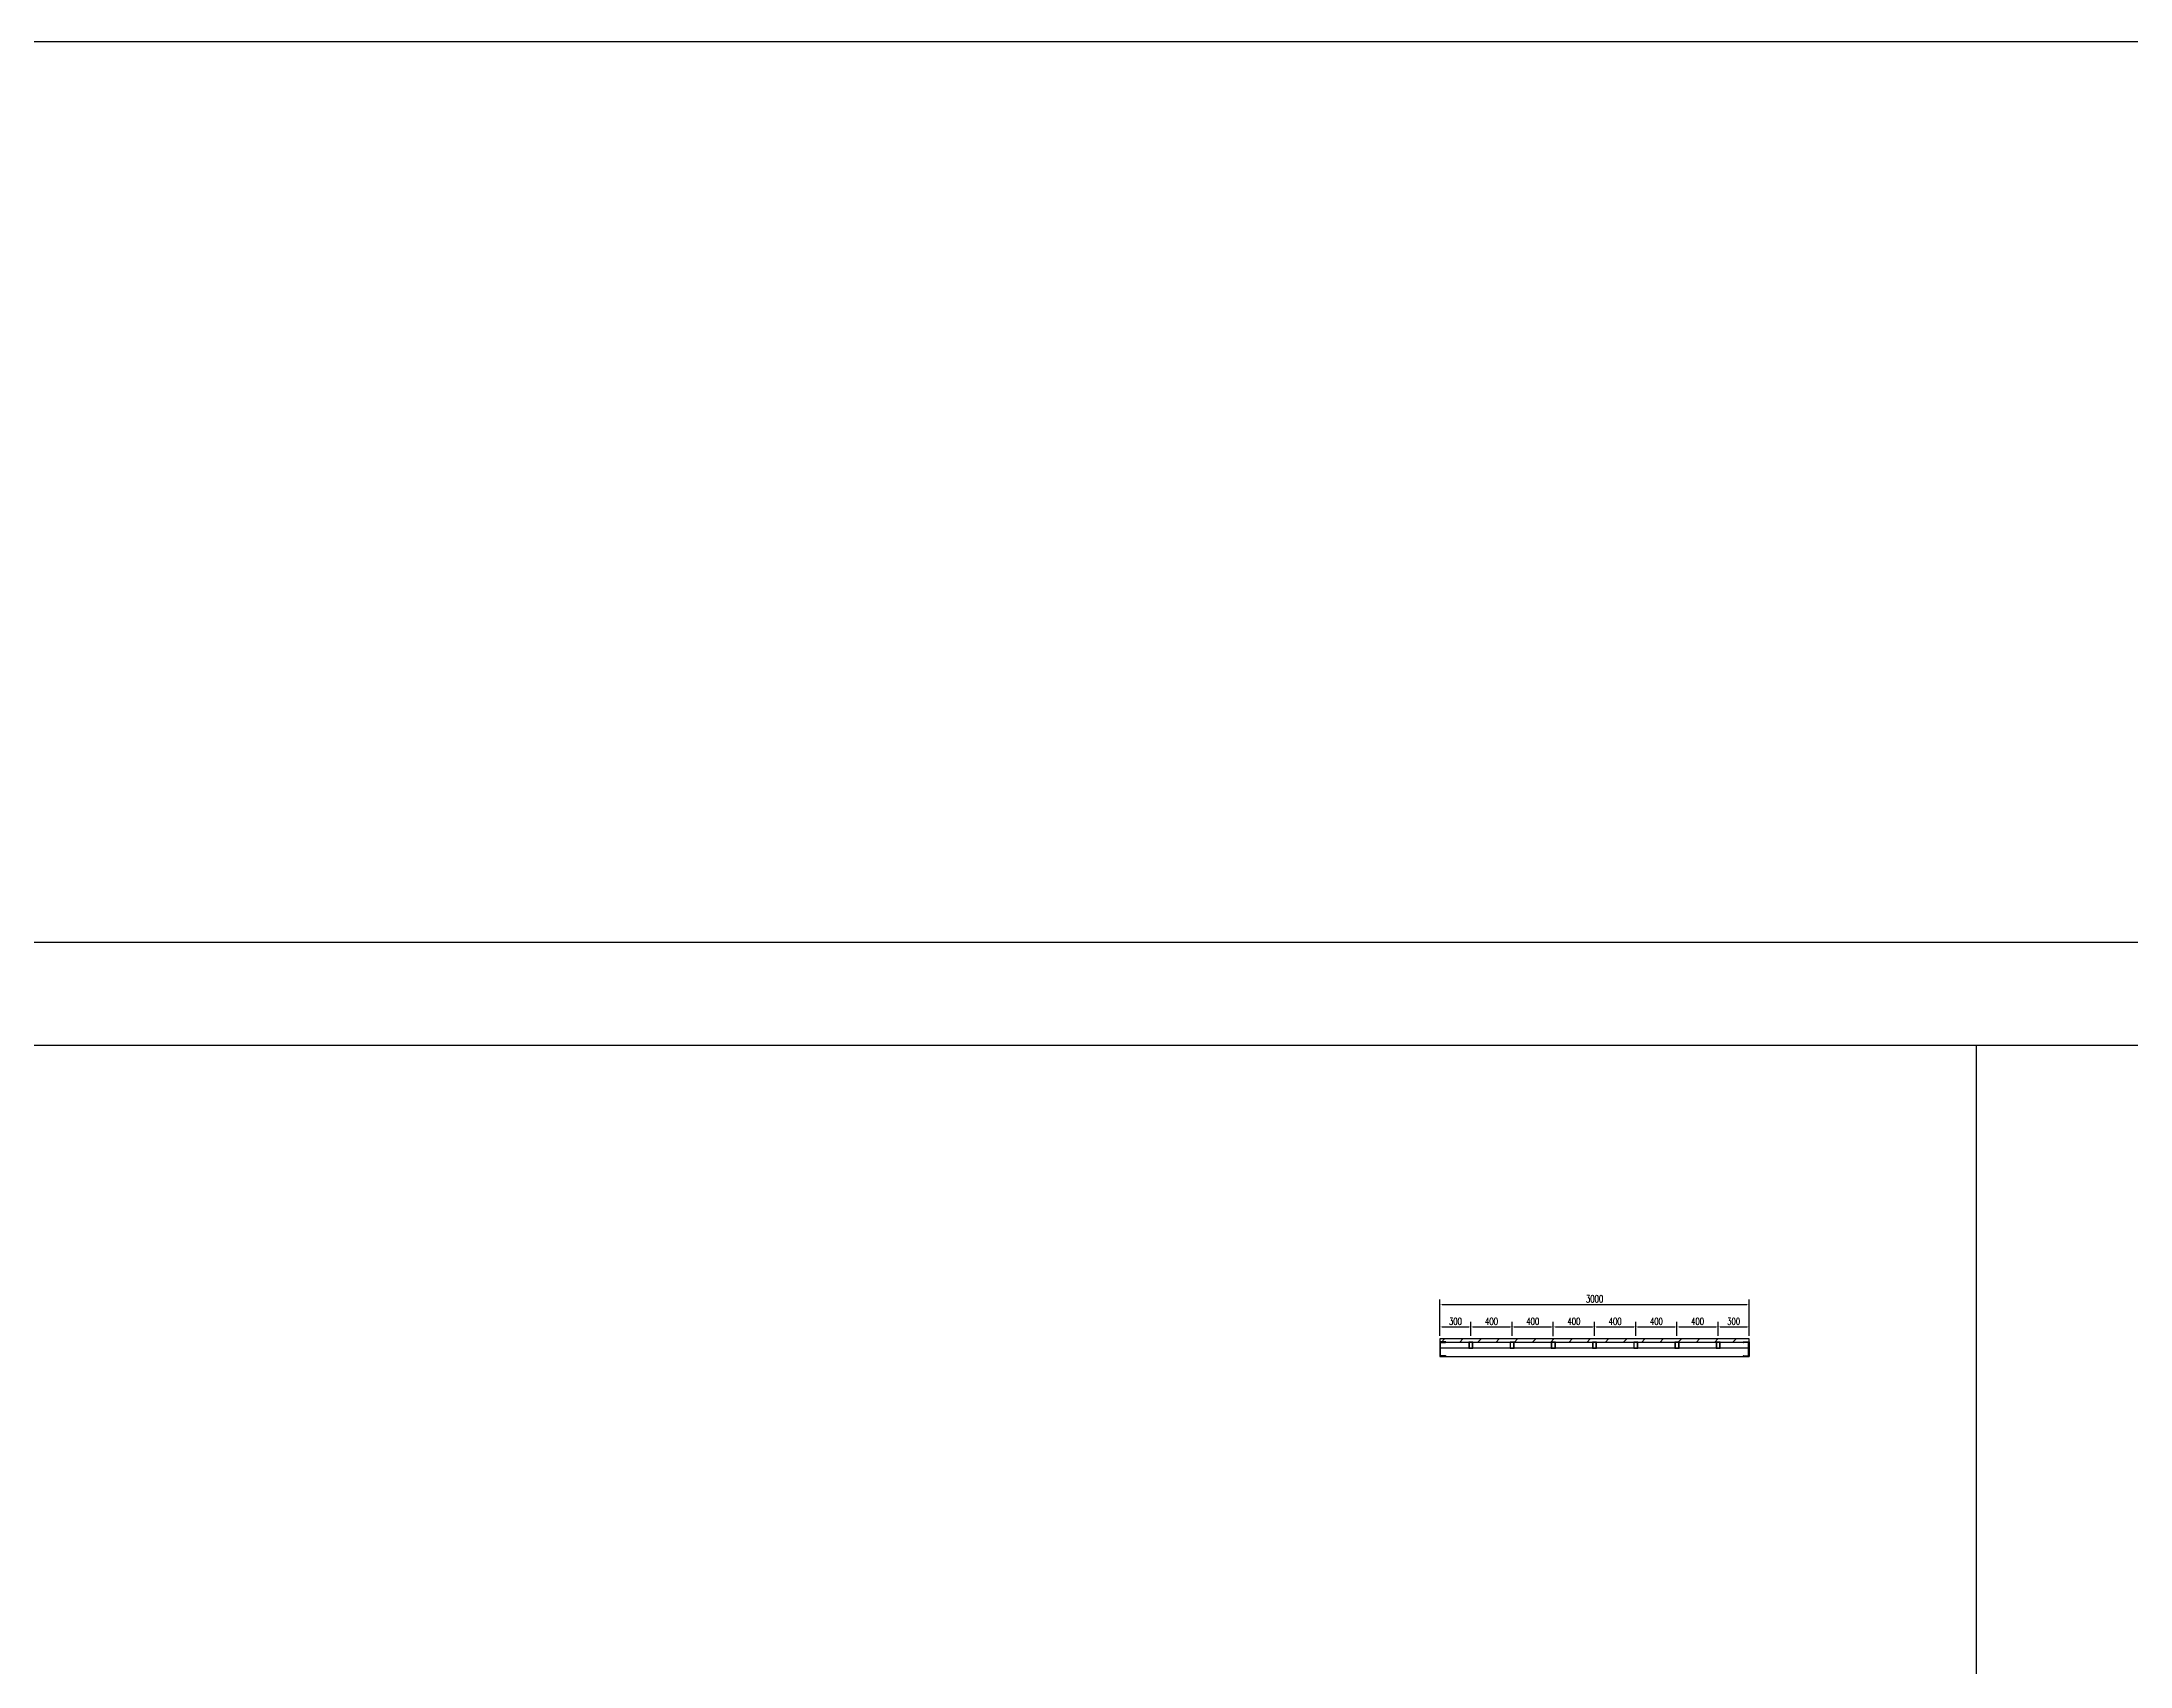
# Model space of a CAD drawing. Extents: x 1254079 to 1500931, y -102737 to 142253.
# Drawn here: x 1330956 to 1351223, y 56486 to 72248 of the extents above; entities that cross this region are included whole.
import ezdxf

# ---------------------------------------------------------------- set-up
doc = ezdxf.new("R2010")
doc.units = 0
doc.header["$LTSCALE"] = 1000
doc.header["$MEASUREMENT"] = 0
for name, color, linetype in [('14#槽钢', 3, 'Continuous'), ('PUB_DIM', 3, 'Continuous'), ('W-STEEL_FRAME钢架', 3, 'Continuous'), ('W-STEEL_KEEL钢龙骨', 5, 'Continuous'), ('W-WOOD_FLOOR木地板', 30, 'Continuous'), ('钢架', 90, 'Continuous')]:
    doc.layers.add(name, color=color, linetype=linetype)
doc.styles.add('STANDARD_T3', font='simplex.shx', dxfattribs={"width": 0.7, "bigfont": 'gbcbig.shx'})
doc.dimstyles.new('W&&20', dxfattribs={"dimtxt": 70, "dimasz": 20, "dimexe": 50, "dimexo": 60, "dimgap": 20, "dimtad": 1, "dimdec": 0, "dimzin": 0, "dimdsep": 46, "dimtxsty": 'STANDARD_T3', "dimcen": 0.09, "dimclrd": 1, "dimclre": 1, "dimclrt": 7, "dimazin": 2, "dimtfac": 1, "dimtdec": 0, "dimtix": 1, "dimtmove": 2, "dimatfit": 3, "dimfxl": 100, "dimtolj": 1, "dimtzin": 0, "dimarcsym": 0})

# ---------------------------------------------------------------- blocks, each defined once
blk = doc.blocks.new('*U400')
at = {"layer": '14#槽钢'}
blk.add_lwpolyline([(0, 29946), (0, -29946)], dxfattribs=at)
blk = doc.blocks.new('*U401')
at = {"layer": '14#槽钢', "color": 0, "linetype": 'ByBlock', "lineweight": -2, "transparency": 16777216}
blk.add_blockref('*U400', (65285, 0), dxfattribs=at)
blk = doc.blocks.new('14a槽钢')
at = {"layer": '钢架'}
h = blk.add_hatch(dxfattribs=at)
h.set_pattern_fill('STEEL', color=4, scale=10)
h.set_pattern_definition([(50.389312, (-1352470.2, 1293523.579), (-9.2899201, 11.2253202), []), (50.389312, (-1352470.2, 1293531.516), (-9.2899201, 11.2253202), [])])
edge = h.paths.add_edge_path()
edge.add_ellipse((-1332250, 1115678), major_axis=(-3.26, 5.03), ratio=0.900468, start_angle=55.3931, end_angle=130.6069)
edge.add_line((-1332252, 1115673), (-1332208, 1115673))
edge.add_ellipse((-1332208, 1115667), major_axis=(0, 6), ratio=0.827586, start_angle=270, end_angle=360, ccw=False)
edge.add_line((-1332203, 1115667), (-1332203, 1115551))
edge.add_ellipse((-1332208, 1115551), major_axis=(0, 6), ratio=0.827586, start_angle=180, end_angle=270, ccw=False)
edge.add_line((-1332208, 1115545), (-1332251, 1115545))
edge.add_ellipse((-1332250, 1115540), major_axis=(3.82, 3.82), ratio=1, start_angle=49.2445, end_angle=141.5341)
edge.add_line((-1332256, 1115539), (-1332198, 1115539))
edge.add_line((-1332198, 1115539), (-1332198, 1115679))
edge.add_line((-1332198, 1115679), (-1332256, 1115679))
for p, q in [((-1332256, 1115679, 0), (-1332198, 1115679, 0)), ((-1332198, 1115539, 0), (-1332256, 1115539, 0)), ((-1332208, 1115673, 0), (-1332251, 1115673, 0)), ((-1332251, 1115545, 0), (-1332208, 1115545, 0)), ((-1332246, 1115679, 0), (-1332246, 1115679, 0)), ((-1332246, 1115539, 0), (-1332246, 1115539, 0)), ((-1332203, 1115551, 0), (-1332203, 1115667, 0)), ((-1332198, 1115679, 0), (-1332198, 1115539, 0))]:
    blk.add_line(p, q, dxfattribs=at)
for centre, start_param, end_param in [((-1332251, 1115679, 0), 1.570796, 3.141593), ((-1332251, 1115539, 0), 0, 1.570796), ((-1332208, 1115667, 0), 4.712389, 6.283185), ((-1332208, 1115667, 0), 4.712389, 6.283185), ((-1332208, 1115551, 0), 3.141593, 4.712389)]:
    blk.add_ellipse(centre, major_axis=(0, 6), ratio=0.827586, start_param=start_param, end_param=end_param, dxfattribs=at)
blk = doc.blocks.new('*D516')
at = {"color": 1, "lineweight": -2, "transparency": 16777216}
for p, q in [((1344525, 59722), (1344525, 60046)), ((1344545, 59996), (1347504, 59996)), ((1347524, 59722), (1347524, 60046))]:
    blk.add_line(p, q, dxfattribs=at)
at = {"color": 1, "transparency": 16777216}
for points in [[(1344545, 59999), (1344545, 59992), (1344525, 59996)], [(1347504, 59999), (1347504, 59992), (1347524, 59996)]]:
    blk.add_solid(points, dxfattribs=at)
at = {"layer": 'Defpoints', "color": 0, "transparency": 16777216}
for p in [(1347524, 59996), (1344525, 59662), (1347524, 59662)]:
    blk.add_point(p, dxfattribs=at)
at = {"color": 7, "transparency": 16777216, "insert": (1346025, 60051), "char_height": 70, "attachment_point": 5, "style": 'STANDARD_T3'}
blk.add_mtext('\\A1;3000', dxfattribs=at)
blk = doc.blocks.new('ganglonggu')
at = {"layer": 'W-STEEL_KEEL钢龙骨'}
for points in [[(-1338169, 1115605), (-1338129, 1115605), (-1338129, 1115665), (-1338169, 1115665)], [(-1338166, 1115608), (-1338132, 1115608), (-1338132, 1115662), (-1338166, 1115662)]]:
    blk.add_lwpolyline(points, close=True, dxfattribs=at)
blk = doc.blocks.new('*U406')
blk.add_blockref('ganglonggu', (1338149, -1115635))
blk = doc.blocks.new('*U407')
at = {"layer": 'W-STEEL_KEEL钢龙骨', "color": 0, "linetype": 'ByBlock', "lineweight": -2}
for p in [(0, 0), (400, 0), (800, 0), (1200, 0), (1600, 0), (2000, 0)]:
    blk.add_blockref('*U406', p, dxfattribs=at)
at = {"layer": 'W-STEEL_KEEL钢龙骨', "color": 0, "linetype": 'ByBlock', "lineweight": -2, "transparency": 16777216}
blk.add_blockref('*U406', (2400, 0), dxfattribs=at)
blk = doc.blocks.new('*D517')
at = {"layer": 'Defpoints', "color": 0, "transparency": 16777216}
for p in [(1344525, 59632), (1344825, 59778), (1344825, 59632)]:
    blk.add_point(p, dxfattribs=at)
at = {"layer": 'PUB_DIM', "color": 1, "lineweight": -2, "transparency": 16777216}
for p, q in [((1344525, 59692), (1344525, 59828)), ((1344825, 59692), (1344825, 59828)), ((1344545, 59778), (1344805, 59778))]:
    blk.add_line(p, q, dxfattribs=at)
at = {"layer": 'PUB_DIM', "color": 1, "transparency": 16777216}
for points in [[(1344545, 59782), (1344545, 59775), (1344525, 59778)], [(1344805, 59782), (1344805, 59775), (1344825, 59778)]]:
    blk.add_solid(points, dxfattribs=at)
at = {"layer": 'PUB_DIM', "color": 7, "transparency": 16777216, "insert": (1344675, 59833), "char_height": 70, "attachment_point": 5, "style": 'STANDARD_T3'}
blk.add_mtext('\\A1;300', dxfattribs=at)
blk = doc.blocks.new('*D518')
at = {"layer": 'Defpoints', "color": 0, "transparency": 16777216}
for p in [(1344825, 59632), (1345225, 59778), (1345225, 59632)]:
    blk.add_point(p, dxfattribs=at)
at = {"layer": 'PUB_DIM', "color": 1, "lineweight": -2, "transparency": 16777216}
for p, q in [((1344825, 59692), (1344825, 59828)), ((1345225, 59692), (1345225, 59828)), ((1344845, 59778), (1345205, 59778))]:
    blk.add_line(p, q, dxfattribs=at)
at = {"layer": 'PUB_DIM', "color": 1, "transparency": 16777216}
for points in [[(1344845, 59782), (1344845, 59775), (1344825, 59778)], [(1345205, 59782), (1345205, 59775), (1345225, 59778)]]:
    blk.add_solid(points, dxfattribs=at)
at = {"layer": 'PUB_DIM', "color": 7, "transparency": 16777216, "insert": (1345025, 59833), "char_height": 70, "attachment_point": 5, "style": 'STANDARD_T3'}
blk.add_mtext('\\A1;400', dxfattribs=at)
blk = doc.blocks.new('*D519')
at = {"layer": 'Defpoints', "color": 0, "transparency": 16777216}
for p in [(1345225, 59632), (1345625, 59778), (1345625, 59629)]:
    blk.add_point(p, dxfattribs=at)
at = {"layer": 'PUB_DIM', "color": 1, "lineweight": -2, "transparency": 16777216}
for p, q in [((1345225, 59692), (1345225, 59828)), ((1345625, 59689), (1345625, 59828)), ((1345245, 59778), (1345605, 59778))]:
    blk.add_line(p, q, dxfattribs=at)
at = {"layer": 'PUB_DIM', "color": 1, "transparency": 16777216}
for points in [[(1345245, 59782), (1345245, 59775), (1345225, 59778)], [(1345605, 59782), (1345605, 59775), (1345625, 59778)]]:
    blk.add_solid(points, dxfattribs=at)
at = {"layer": 'PUB_DIM', "color": 7, "transparency": 16777216, "insert": (1345425, 59833), "char_height": 70, "attachment_point": 5, "style": 'STANDARD_T3'}
blk.add_mtext('\\A1;400', dxfattribs=at)
blk = doc.blocks.new('*D520')
at = {"layer": 'Defpoints', "color": 0, "transparency": 16777216}
for p in [(1345625, 59629), (1346025, 59778), (1346025, 59632)]:
    blk.add_point(p, dxfattribs=at)
at = {"layer": 'PUB_DIM', "color": 1, "lineweight": -2, "transparency": 16777216}
for p, q in [((1345625, 59689), (1345625, 59828)), ((1346025, 59692), (1346025, 59828)), ((1345645, 59778), (1346005, 59778))]:
    blk.add_line(p, q, dxfattribs=at)
at = {"layer": 'PUB_DIM', "color": 1, "transparency": 16777216}
for points in [[(1345645, 59782), (1345645, 59775), (1345625, 59778)], [(1346005, 59782), (1346005, 59775), (1346025, 59778)]]:
    blk.add_solid(points, dxfattribs=at)
at = {"layer": 'PUB_DIM', "color": 7, "transparency": 16777216, "insert": (1345825, 59833), "char_height": 70, "attachment_point": 5, "style": 'STANDARD_T3'}
blk.add_mtext('\\A1;400', dxfattribs=at)
blk = doc.blocks.new('*D521')
at = {"layer": 'Defpoints', "color": 0, "transparency": 16777216}
for p in [(1346025, 59632), (1346425, 59778), (1346425, 59632)]:
    blk.add_point(p, dxfattribs=at)
at = {"layer": 'PUB_DIM', "color": 1, "lineweight": -2, "transparency": 16777216}
for p, q in [((1346025, 59692), (1346025, 59828)), ((1346425, 59692), (1346425, 59828)), ((1346045, 59778), (1346405, 59778))]:
    blk.add_line(p, q, dxfattribs=at)
at = {"layer": 'PUB_DIM', "color": 1, "transparency": 16777216}
for points in [[(1346045, 59782), (1346045, 59775), (1346025, 59778)], [(1346405, 59782), (1346405, 59775), (1346425, 59778)]]:
    blk.add_solid(points, dxfattribs=at)
at = {"layer": 'PUB_DIM', "color": 7, "transparency": 16777216, "insert": (1346225, 59833), "char_height": 70, "attachment_point": 5, "style": 'STANDARD_T3'}
blk.add_mtext('\\A1;400', dxfattribs=at)
blk = doc.blocks.new('*D522')
at = {"layer": 'Defpoints', "color": 0, "transparency": 16777216}
for p in [(1346425, 59632), (1346825, 59778), (1346825, 59632)]:
    blk.add_point(p, dxfattribs=at)
at = {"layer": 'PUB_DIM', "color": 1, "lineweight": -2, "transparency": 16777216}
for p, q in [((1346425, 59692), (1346425, 59828)), ((1346825, 59692), (1346825, 59828)), ((1346445, 59778), (1346805, 59778))]:
    blk.add_line(p, q, dxfattribs=at)
at = {"layer": 'PUB_DIM', "color": 1, "transparency": 16777216}
for points in [[(1346445, 59782), (1346445, 59775), (1346425, 59778)], [(1346805, 59782), (1346805, 59775), (1346825, 59778)]]:
    blk.add_solid(points, dxfattribs=at)
at = {"layer": 'PUB_DIM', "color": 7, "transparency": 16777216, "insert": (1346625, 59833), "char_height": 70, "attachment_point": 5, "style": 'STANDARD_T3'}
blk.add_mtext('\\A1;400', dxfattribs=at)
blk = doc.blocks.new('*D523')
at = {"layer": 'Defpoints', "color": 0, "transparency": 16777216}
for p in [(1346825, 59632), (1347225, 59778), (1347225, 59632)]:
    blk.add_point(p, dxfattribs=at)
at = {"layer": 'PUB_DIM', "color": 1, "lineweight": -2, "transparency": 16777216}
for p, q in [((1346825, 59692), (1346825, 59828)), ((1347225, 59692), (1347225, 59828)), ((1346845, 59778), (1347205, 59778))]:
    blk.add_line(p, q, dxfattribs=at)
at = {"layer": 'PUB_DIM', "color": 1, "transparency": 16777216}
for points in [[(1346845, 59782), (1346845, 59775), (1346825, 59778)], [(1347205, 59782), (1347205, 59775), (1347225, 59778)]]:
    blk.add_solid(points, dxfattribs=at)
at = {"layer": 'PUB_DIM', "color": 7, "transparency": 16777216, "insert": (1347025, 59833), "char_height": 70, "attachment_point": 5, "style": 'STANDARD_T3'}
blk.add_mtext('\\A1;400', dxfattribs=at)
blk = doc.blocks.new('*D524')
at = {"layer": 'Defpoints', "color": 0, "transparency": 16777216}
for p in [(1347225, 59632), (1347525, 59778), (1347525, 59632)]:
    blk.add_point(p, dxfattribs=at)
at = {"layer": 'PUB_DIM', "color": 1, "lineweight": -2, "transparency": 16777216}
for p, q in [((1347225, 59692), (1347225, 59828)), ((1347525, 59692), (1347525, 59828)), ((1347245, 59778), (1347505, 59778))]:
    blk.add_line(p, q, dxfattribs=at)
at = {"layer": 'PUB_DIM', "color": 1, "transparency": 16777216}
for points in [[(1347245, 59782), (1347245, 59775), (1347225, 59778)], [(1347505, 59782), (1347505, 59775), (1347525, 59778)]]:
    blk.add_solid(points, dxfattribs=at)
at = {"layer": 'PUB_DIM', "color": 7, "transparency": 16777216, "insert": (1347375, 59833), "char_height": 70, "attachment_point": 5, "style": 'STANDARD_T3'}
blk.add_mtext('\\A1;300', dxfattribs=at)

msp = doc.modelspace()

# ---------------------------------------------------------------- hatches: boundary and pattern name
at = {"layer": 'W-WOOD_FLOOR木地板'}
h = msp.add_hatch(dxfattribs=at)
h.set_pattern_fill('木板', color=256, scale=100)
h.set_pattern_definition([(0, (2890881.16, -1075198.83), (0, 125), []), (45, (2890881.16, -1075198.83), (-88.388348, 88.388348), [])])
h.paths.add_polyline_path([(1347524.7, 59662), (1344524.7, 59662), (1344524.7, 59632), (1347524.7, 59632)])

# ---------------------------------------------------------------- linework, layer by layer
at = {"layer": '14#槽钢'}
for points in [[(1283443.8, 63511.5), (1372490.4, 63511.5), (1372490.4, 72248.4), (1283443.8, 72248.4)], [(1283443.8, 63511.5), (1372490.4, 63511.5), (1372490.4, 1620.5), (1283443.8, 1620.5)], [(1284443.8, 62511.5), (1371490.4, 62511.5), (1371490.4, 2620.5), (1284443.8, 2620.5)]]:
    msp.add_lwpolyline(points, close=True, dxfattribs=at)
msp.add_lwpolyline([(1284443.8, 62511.5), (1371490.4, 62511.5)], dxfattribs=at)
at = {"layer": 'W-STEEL_FRAME钢架'}
msp.add_lwpolyline([(1344524.7, 59492), (1347524.7, 59492), (1347524.7, 59572), (1344524.7, 59572)], close=True, dxfattribs=at)
at = {"layer": 'W-WOOD_FLOOR木地板'}
msp.add_lwpolyline([(1344524.7, 59632), (1347524.7, 59632), (1347524.7, 59662), (1344524.7, 59662)], close=True, dxfattribs=at)

# ---------------------------------------------------------------- block references
at = {"layer": '14#槽钢'}
msp.add_blockref('*U401', (1284443.8, 32566), dxfattribs=at)
at = {"layer": 'W-STEEL_FRAME钢架', "xscale": -1}
msp.add_blockref('14a槽钢', (12326.9, -1056046.9, 0), dxfattribs=at)
at = {"layer": 'W-STEEL_FRAME钢架'}
msp.add_blockref('14a槽钢', (2679722.4, -1056046.9, 0), dxfattribs=at)
at = {"layer": 'W-STEEL_KEEL钢龙骨'}
msp.add_blockref('*U407', (1344824.7, 59602), dxfattribs=at)

# ---------------------------------------------------------------- dimensions: what is measured, and where the dimension line sits
dim = msp.add_linear_dim(base=(1347524.5, 59995.7), p1=(1344524.7, 59662), p2=(1347524.5, 59662), dimstyle='W&&20')
dim.commit()
dim.dimension.update_dxf_attribs({"geometry": '*D516', "text_midpoint": (1346024.6, 60050.7)})
at = {"layer": 'PUB_DIM'}
for base, p1, p2, picture, middle in [((1344824.7, 59778.3), (1344524.7, 59632), (1344824.7, 59632), '*D517', (1344674.7, 59833.3)), ((1345224.7, 59778.3), (1344824.7, 59632), (1345224.7, 59632), '*D518', (1345024.7, 59833.3)), ((1345624.7, 59778.3), (1345224.7, 59632), (1345624.7, 59629), '*D519', (1345424.7, 59833.3)), ((1346024.7, 59778.3), (1345624.7, 59629), (1346024.7, 59632), '*D520', (1345824.7, 59833.3)), ((1346424.7, 59778.3), (1346024.7, 59632), (1346424.7, 59632), '*D521', (1346224.7, 59833.3)), ((1346824.7, 59778.3), (1346424.7, 59632), (1346824.7, 59632), '*D522', (1346624.7, 59833.3)), ((1347224.7, 59778.3), (1346824.7, 59632), (1347224.7, 59632), '*D523', (1347024.7, 59833.3)), ((1347524.7, 59778.3), (1347224.7, 59632), (1347524.7, 59632), '*D524', (1347374.7, 59833.3))]:
    dim = msp.add_linear_dim(base=base, p1=p1, p2=p2, dimstyle='W&&20', dxfattribs=at)
    dim.commit()
    dim.dimension.update_dxf_attribs({"geometry": picture, "text_midpoint": middle})

doc.saveas('drawing.dxf')
